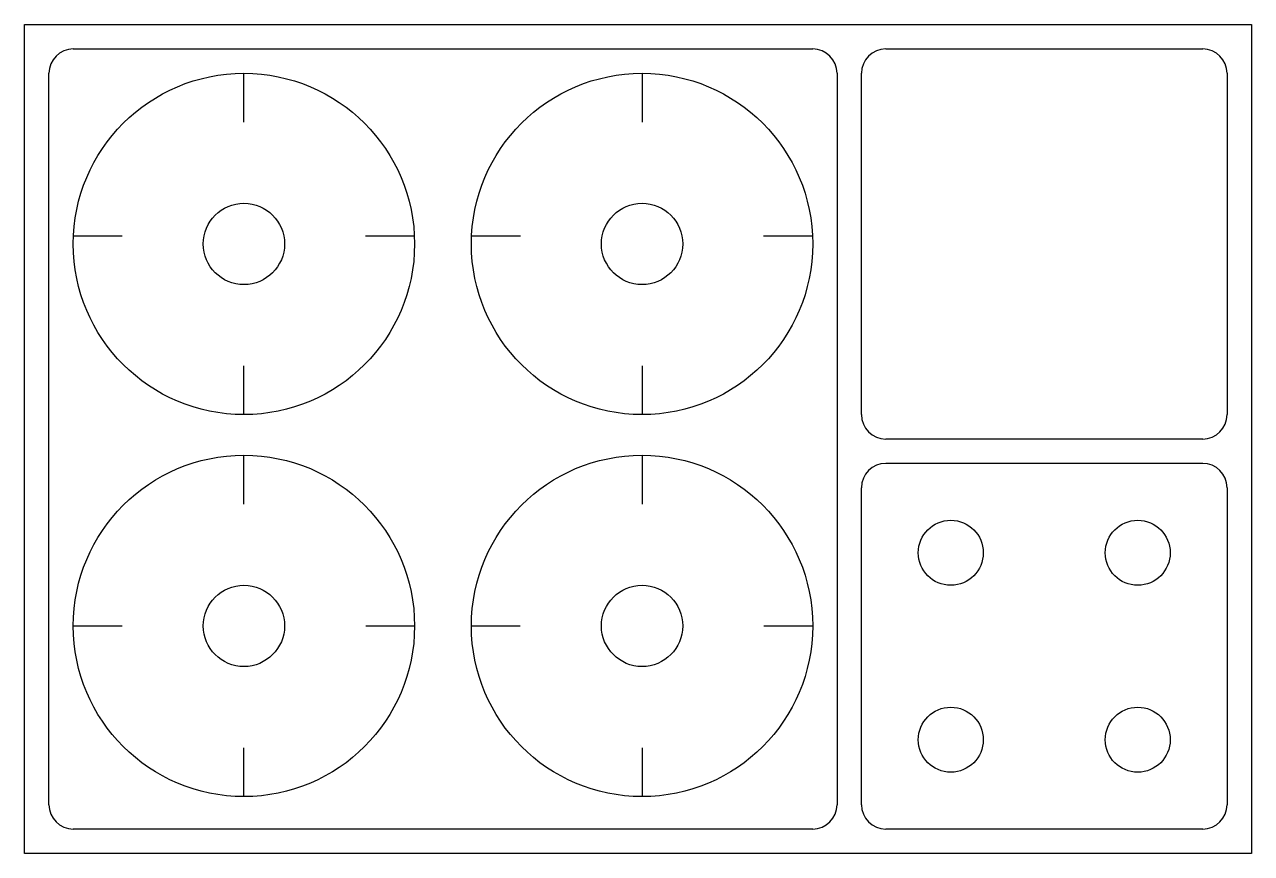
# Model space of a CAD drawing. Extents: x 0 to 75.5, y 0 to 51.
import ezdxf

# ---------------------------------------------------------------- set-up
doc = ezdxf.new("R2010")
doc.units = 0
doc.header["$LTSCALE"] = 25
doc.header["$MEASUREMENT"] = 0
doc.layers.get('0').update_dxf_attribs({"linetype": 'CONTINUOUS'})

msp = doc.modelspace()

# ---------------------------------------------------------------- linework, layer by layer
at = {"color": 0, "linetype": 'ByBlock'}
for p, q in [((0, 0), (0, 51)), ((0, 51), (51.5, 51)), ((51.5, 51), (75.5, 51)), ((75.5, 51), (75.5, 0)), ((3, 49.5), (48.5, 49.5)), ((53, 49.5), (72.5, 49.5)), ((1.5, 3), (1.5, 48)), ((13.5, 45), (13.5, 48)), ((38, 48), (38, 45)), ((50, 48), (50, 3)), ((51.5, 27), (51.5, 48)), ((74, 48), (74, 27)), ((3.012, 38), (6.017, 38)), ((20.983, 38), (23.988, 38)), ((27.512, 38), (30.517, 38)), ((45.483, 38), (48.488, 38)), ((13.5, 27), (13.5, 30)), ((38, 30), (38, 27)), ((72.5, 25.5), (53, 25.5)), ((13.5, 21.5), (13.5, 24.5)), ((38, 24.5), (38, 21.5)), ((72.5, 24), (53, 24)), ((51.5, 3), (51.5, 22.5)), ((74, 22.5), (74, 3)), ((3, 14), (6, 14)), ((21, 14), (24, 14)), ((27.5, 14), (30.5, 14)), ((45.5, 14), (48.5, 14)), ((13.5, 3.5), (13.5, 6.5)), ((38, 6.5), (38, 3.5)), ((48.5, 1.5), (3, 1.5)), ((72.5, 1.5), (53, 1.5)), ((51.5, 0), (0, 0)), ((75.5, 0), (51.5, 0))]:
    msp.add_line(p, q, dxfattribs=at)
for centre, radius in [((13.5, 37.5), 10.5), ((38, 37.5), 10.5), ((13.5, 37.5), 2.5), ((38, 37.5), 2.5), ((38, 37.5), 2.5), ((38, 37.5), 2.5), ((13.5, 14), 10.5), ((38, 14), 10.5), ((57, 18.5), 2), ((68.5, 18.5), 2), ((13.5, 14), 2.5), ((38, 14), 2.5), ((57, 7), 2), ((68.5, 7), 2)]:
    msp.add_circle(centre, radius, dxfattribs=at)
for centre, start, end in [((3, 48), 90, 180), ((48.5, 48), 0, 90), ((53, 48), 90, 180), ((72.5, 48), 0, 90), ((53, 27), 180, 270), ((72.5, 27), 270, 0), ((53, 22.5), 90, 180), ((72.5, 22.5), 0, 90), ((3, 3), 180, 270), ((48.5, 3), 270, 0), ((53, 3), 180, 270), ((72.5, 3), 270, 0)]:
    msp.add_arc(centre, 1.5, start, end, dxfattribs=at)

doc.saveas('drawing.dxf')
